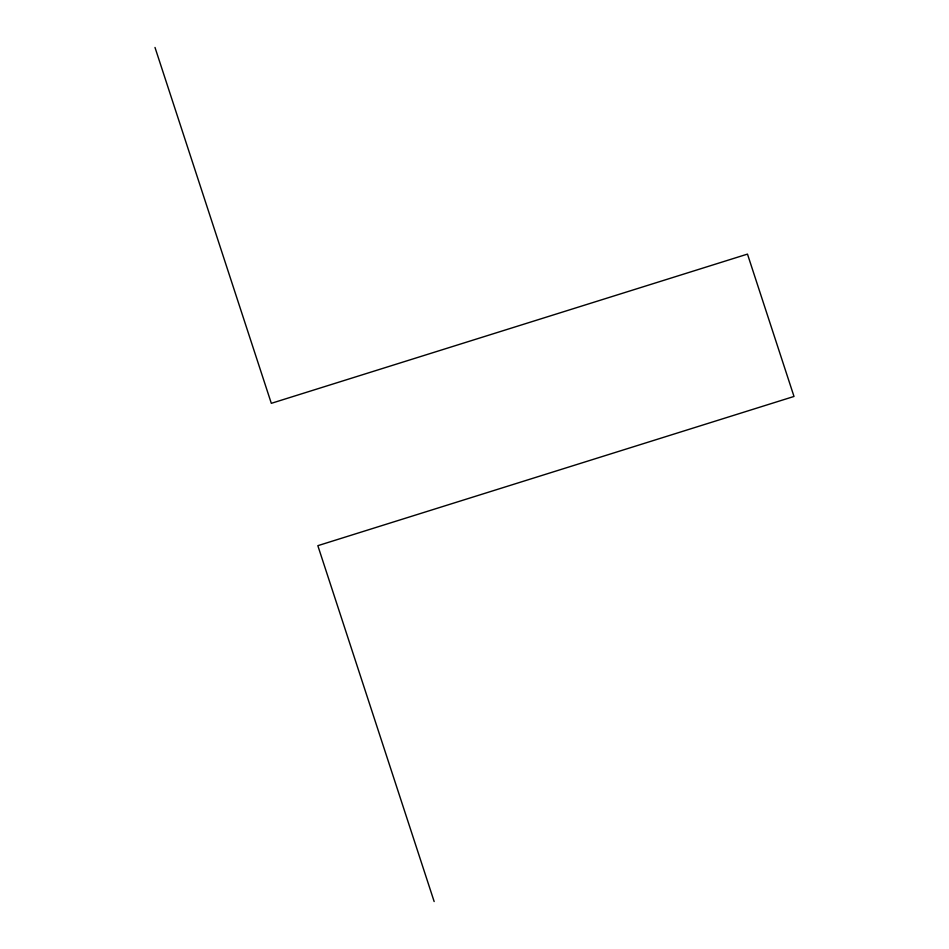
<?xml version="1.0" encoding="UTF-8"?>
<svg xmlns="http://www.w3.org/2000/svg" width="949" height="949" viewBox="0 0 949 949"><rect width="100%" height="100%" fill="white"/><g stroke="black" fill="none" stroke-linecap="round" stroke-linejoin="round"><path stroke-width="1.42" d="M154.995 47.45L271.319 403.325L747.48 254.107L794.005 396.457L317.844 545.675L434.156 901.55"/></g></svg>
